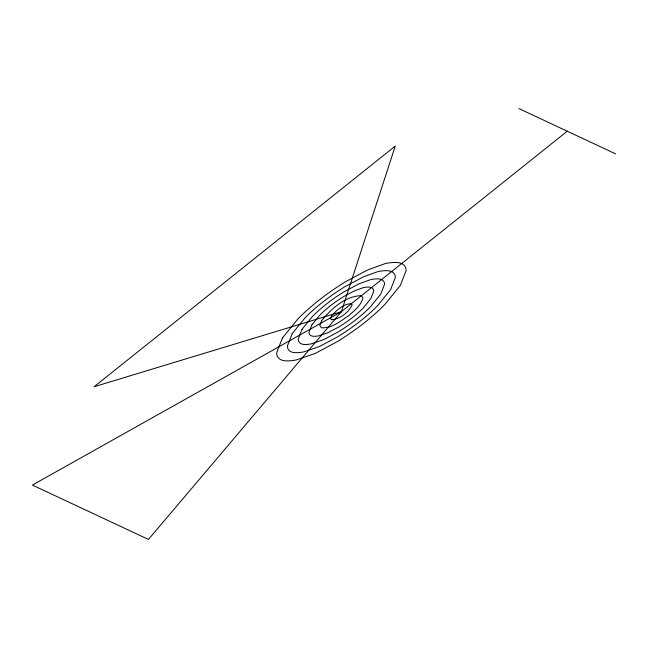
<?xml version="1.0" encoding="UTF-8"?>
<svg xmlns="http://www.w3.org/2000/svg" width="648" height="648" viewBox="0 0 648 648"><rect width="100%" height="100%" fill="white"/><g stroke="black" fill="none" stroke-linecap="round" stroke-linejoin="round"><path stroke-width="0.97" d="M341.383 311.704L32.4 485.077L148.449 539.436L341.383 311.704L395.248 146.075L94.098 386.743L341.383 311.704L567.243 131.212M518.886 108.564L615.6 153.859M282.382 338.054L276.712 352.65A136.615 29.338 -28.8 0 0 281.151 359.843A87.229 18.735 -28.8 0 0 296.29 359.932L315.203 353.427L337.519 341.52A87.229 18.735 -28.8 0 0 364.597 322.583A136.615 29.338 -28.8 0 0 385.034 304.276L400.383 285.363L406.053 270.767A136.615 29.338 -28.8 0 0 401.614 263.574A92.624 19.886 -28.8 0 0 385.536 263.485L367.562 269.981L345.246 281.896A87.229 18.735 -28.8 0 0 318.176 300.834A136.615 29.338 -28.8 0 0 297.732 319.14L282.382 338.054M292.216 333.663L287.485 345.821A113.846 24.446 -28.8 0 0 291.195 351.815A72.689 15.609 -28.8 0 0 303.807 351.888L319.569 346.478L338.159 336.547A72.689 15.609 -28.8 0 0 360.725 320.768A113.846 24.446 -28.8 0 0 377.76 305.516L390.55 289.753L395.28 277.595A113.846 24.446 -28.8 0 0 391.578 271.601A77.185 16.573 -28.8 0 0 378.181 271.52L363.196 276.939L344.606 286.861A72.689 15.609 -28.8 0 0 322.04 302.648A113.846 24.446 -28.8 0 0 305.006 317.901L292.216 333.663M302.049 329.273L298.266 339.001A91.076 19.561 -28.8 0 0 301.231 343.796A58.15 12.49 -28.8 0 0 311.324 343.853L323.935 339.52L338.807 331.582A58.15 12.49 -28.8 0 0 356.854 318.954A91.076 19.561 -28.8 0 0 370.486 306.755L380.716 294.143L384.499 284.415A91.076 19.561 -28.8 0 0 381.534 279.62A61.746 13.26 -28.8 0 0 370.818 279.555L358.838 283.889L343.958 291.835A58.15 12.49 -28.8 0 0 325.912 304.463A91.076 19.561 -28.8 0 0 312.279 316.661L302.049 329.273M311.882 324.883L309.047 332.181A68.307 14.669 -28.8 0 0 311.267 335.777A43.619 9.364 -28.8 0 0 318.84 335.818L328.293 332.57L339.447 326.616A43.619 9.364 -28.8 0 0 352.99 317.147A68.307 14.669 -28.8 0 0 363.212 307.994L370.883 298.534L373.718 291.236A68.307 14.669 -28.8 0 0 371.498 287.639A46.308 9.947 -28.8 0 0 363.463 287.599L354.472 290.847L343.319 296.8A43.619 9.364 -28.8 0 0 329.775 306.269A68.307 14.669 -28.8 0 0 319.561 315.422L311.882 324.883M321.716 320.493L319.829 325.353L321.311 327.75C331.954 328.593 340.808 320.89 349.118 315.333C354.602 310.441 360.936 305.467 362.945 298.064L361.463 295.666C345.303 295.99 331.557 308.634 321.716 320.493M331.549 316.103L330.601 318.533L331.347 319.731C339.949 319.156 348.527 312.595 352.164 304.884L351.419 303.685C343.343 303.847 336.474 310.173 331.549 316.103"/></g></svg>
